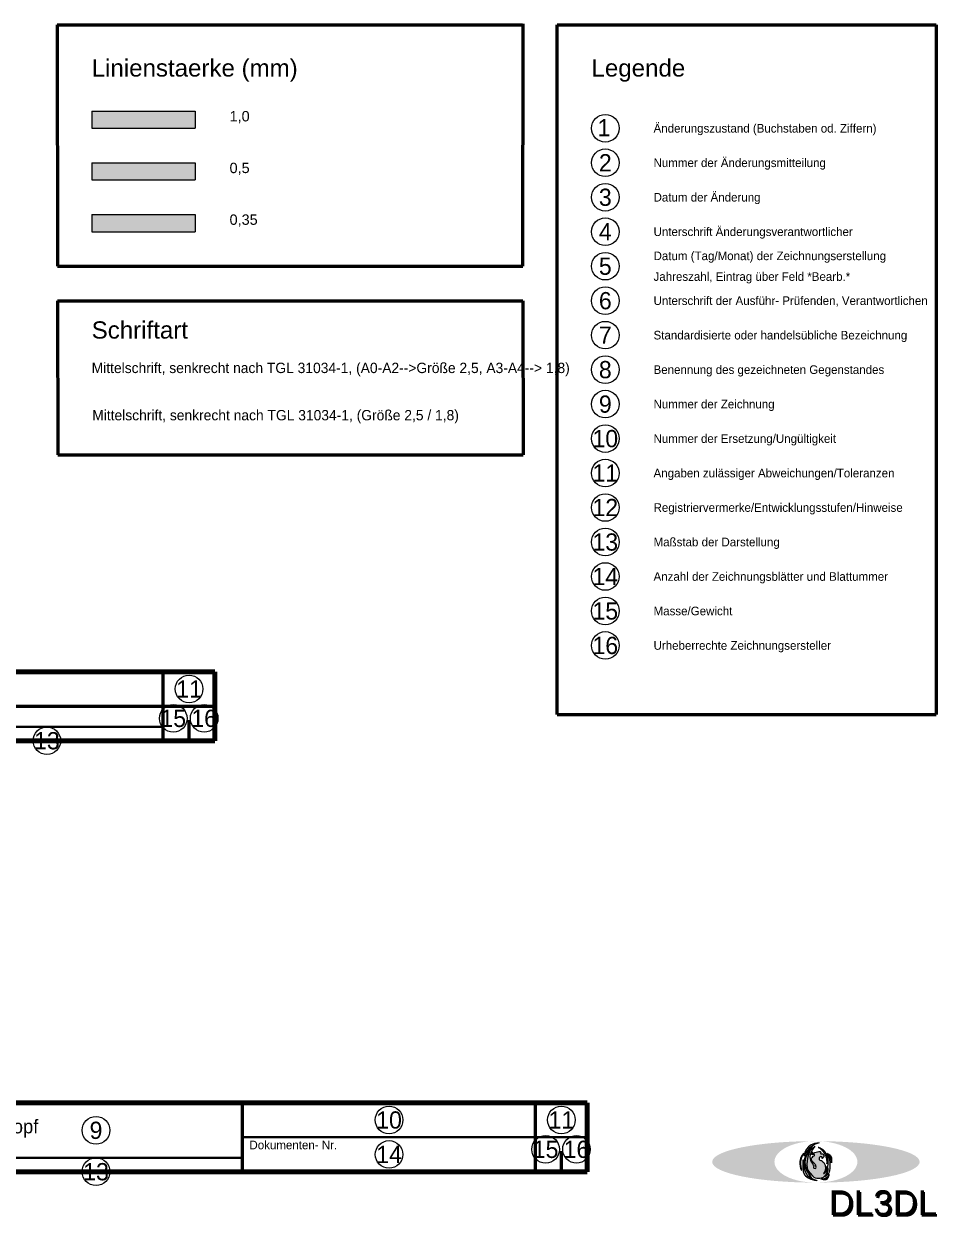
# Model space of a CAD drawing. Header units: millimetres. Extents: x -2 to 4162, y -72 to 4282.
# Drawn here: x 231.6 to 496.5, y -72.2 to 273.9 of the extents above; entities that cross this region are included whole.
import ezdxf
from ezdxf.enums import TextEntityAlignment as Align

# ---------------------------------------------------------------- set-up
doc = ezdxf.new("R2010")
doc.units = ezdxf.units.MM
for name, color, linetype, lineweight, true_color in [('_Logo_A_oval', 1, 'Continuous', 5, 0xff0000), ('_Logo_B_oval', 30, 'Continuous', 5, 0xff7f00), ('_Logo_C_oval', 16, 'Continuous', 5, 0x4c0000), ('_Logo_Phoenix', 96, 'Continuous', 5, 0x004c00), ('_Logo_Text1', 5, 'Continuous', 5, 0x0000ff), ('_Logo_Text2', 1, 'Continuous', 5, 0xff0000), ('Begrenzungslinie Felder', 5, 'Continuous', 50, 0x0000ff), ('Begrenzungslinie Schriftfeld', 30, 'Continuous', 100, 0xff7f00), ('Legende', 7, 'Continuous', 5, 0x000000), ('Nr_Kreis', 1, 'Continuous', 5, 0xff0000), ('Text_Ausgef', 3, 'Continuous', 5, 0x00ff00), ('Text_Vorgabe', 1, 'Continuous', 5, 0xff0000), ('Zeilenlinie', 134, 'Continuous', 35, 0x008080)]:
    doc.layers.add(name, color=color, linetype=linetype, lineweight=lineweight, true_color=true_color)
doc.styles.add('textstyle180', font='')
doc.styles.add('textstyle212', font='')
doc.styles.add('textstyle213', font='')
doc.styles.add('textstyle214', font='')
doc.styles.add('textstyle215', font='')
doc.styles.add('textstyle216', font='')
doc.styles.add('textstyle217', font='')
doc.styles.add('textstyle219', font='')
doc.styles.add('textstyle224', font='')
doc.styles.add('textstyle225', font='')
doc.styles.add('textstyle226', font='')
doc.styles.add('textstyle228', font='')
doc.styles.add('textstyle229', font='')
doc.styles.add('textstyle231', font='')
doc.styles.add('textstyle232', font='')
doc.styles.add('textstyle233', font='')
doc.styles.add('textstyle234', font='')
doc.styles.add('textstyle235', font='')
doc.styles.add('textstyle236', font='')
doc.styles.add('textstyle237', font='')
doc.styles.add('textstyle238', font='')
doc.styles.add('textstyle239', font='')
doc.styles.add('textstyle240', font='')
doc.styles.add('textstyle241', font='')
doc.styles.add('textstyle243', font='')
doc.styles.add('textstyle245', font='')
doc.styles.add('textstyle247', font='')
doc.styles.add('textstyle249', font='')
doc.styles.add('textstyle250', font='')
doc.styles.add('textstyle251', font='')
doc.styles.add('textstyle252', font='')
doc.styles.add('textstyle254', font='')
doc.styles.add('textstyle255', font='')
doc.styles.add('textstyle256', font='')
doc.styles.add('textstyle257', font='')
doc.styles.add('textstyle259', font='')
doc.styles.add('textstyle261', font='')
doc.styles.add('textstyle263', font='')
doc.styles.add('textstyle265', font='')
doc.styles.add('textstyle267', font='')
doc.styles.add('textstyle278', font='')
doc.styles.add('textstyle280', font='')
doc.styles.add('textstyle282', font='')
doc.styles.add('textstyle284', font='')
doc.styles.add('textstyle303', font='')
doc.styles.add('textstyle369', font='')
doc.styles.add('textstyle423', font='')
doc.styles.add('textstyle424', font='')
doc.styles.add('textstyle425', font='')
doc.styles.add('textstyle426', font='')
doc.styles.add('textstyle433', font='')
doc.styles.add('textstyle434', font='')
doc.styles.add('textstyle435', font='')
doc.styles.add('textstyle436', font='')
doc.styles.add('textstyle510', font='')
doc.styles.add('textstyle511', font='')
doc.styles.get('textstyle180').set_extended_font_data('TGL 31034-1')
doc.styles.get('textstyle212').set_extended_font_data('TGL 31034-1')
doc.styles.get('textstyle213').set_extended_font_data('TGL 31034-1')
doc.styles.get('textstyle214').set_extended_font_data('TGL 31034-1')
doc.styles.get('textstyle215').set_extended_font_data('TGL 31034-1')
doc.styles.get('textstyle216').set_extended_font_data('TGL 31034-1')
doc.styles.get('textstyle217').set_extended_font_data('TGL 31034-1')
doc.styles.get('textstyle219').set_extended_font_data('TGL 31034-1')
doc.styles.get('textstyle224').set_extended_font_data('TGL 31034-1')
doc.styles.get('textstyle225').set_extended_font_data('TGL 31034-1')
doc.styles.get('textstyle226').set_extended_font_data('TGL 31034-1')
doc.styles.get('textstyle228').set_extended_font_data('TGL 31034-1')
doc.styles.get('textstyle229').set_extended_font_data('TGL 31034-1')
doc.styles.get('textstyle231').set_extended_font_data('TGL 31034-1')
doc.styles.get('textstyle232').set_extended_font_data('TGL 31034-1')
doc.styles.get('textstyle233').set_extended_font_data('TGL 31034-1')
doc.styles.get('textstyle234').set_extended_font_data('TGL 31034-1')
doc.styles.get('textstyle235').set_extended_font_data('TGL 31034-1')
doc.styles.get('textstyle236').set_extended_font_data('TGL 31034-1')
doc.styles.get('textstyle237').set_extended_font_data('TGL 31034-1')
doc.styles.get('textstyle238').set_extended_font_data('TGL 31034-1')
doc.styles.get('textstyle239').set_extended_font_data('TGL 31034-1')
doc.styles.get('textstyle240').set_extended_font_data('TGL 31034-1')
doc.styles.get('textstyle241').set_extended_font_data('TGL 31034-1')
doc.styles.get('textstyle243').set_extended_font_data('TGL 31034-1')
doc.styles.get('textstyle245').set_extended_font_data('TGL 31034-1')
doc.styles.get('textstyle247').set_extended_font_data('TGL 31034-1')
doc.styles.get('textstyle249').set_extended_font_data('TGL 31034-1')
doc.styles.get('textstyle250').set_extended_font_data('TGL 31034-1')
doc.styles.get('textstyle251').set_extended_font_data('TGL 31034-1')
doc.styles.get('textstyle252').set_extended_font_data('TGL 31034-1')
doc.styles.get('textstyle254').set_extended_font_data('TGL 31034-1')
doc.styles.get('textstyle255').set_extended_font_data('TGL 31034-1')
doc.styles.get('textstyle256').set_extended_font_data('TGL 31034-1')
doc.styles.get('textstyle257').set_extended_font_data('TGL 31034-1')
doc.styles.get('textstyle259').set_extended_font_data('TGL 31034-1')
doc.styles.get('textstyle261').set_extended_font_data('TGL 31034-1')
doc.styles.get('textstyle263').set_extended_font_data('TGL 31034-1')
doc.styles.get('textstyle265').set_extended_font_data('TGL 31034-1')
doc.styles.get('textstyle267').set_extended_font_data('TGL 31034-1')
doc.styles.get('textstyle278').set_extended_font_data('TGL 31034-1')
doc.styles.get('textstyle280').set_extended_font_data('TGL 31034-1')
doc.styles.get('textstyle282').set_extended_font_data('TGL 31034-1')
doc.styles.get('textstyle284').set_extended_font_data('TGL 31034-1')
doc.styles.get('textstyle303').set_extended_font_data('TGL 31034-1')
doc.styles.get('textstyle369').set_extended_font_data('TGL 31034-1')
doc.styles.get('textstyle423').set_extended_font_data('Arial')
doc.styles.get('textstyle424').set_extended_font_data('Arial')
doc.styles.get('textstyle425').set_extended_font_data('Arial')
doc.styles.get('textstyle426').set_extended_font_data('Arial')
doc.styles.get('textstyle433').set_extended_font_data('TGL 31034-1')
doc.styles.get('textstyle434').set_extended_font_data('TGL 31034-1')
doc.styles.get('textstyle435').set_extended_font_data('Arial')
doc.styles.get('textstyle436').set_extended_font_data('Arial')
doc.styles.get('textstyle510').set_extended_font_data('Arial')
doc.styles.get('textstyle511').set_extended_font_data('Arial')

# ---------------------------------------------------------------- blocks, each defined once
blk = doc.blocks.new('block 1')
at = {"layer": '_Logo_A_oval'}
h = blk.add_hatch(color=256, dxfattribs=at)
edge = h.paths.add_edge_path()
edge.add_ellipse((-24.42, 16.3), major_axis=(7.52, 0), ratio=0.5, start_angle=0, end_angle=360)
edge = h.paths.add_edge_path()
edge.add_ellipse((-24.42, 16.3), major_axis=(11.29, 0), ratio=0.333333, start_angle=0, end_angle=360)
at = {"layer": '_Logo_B_oval'}
h = blk.add_hatch(color=256, dxfattribs=at)
edge = h.paths.add_edge_path()
edge.add_ellipse((-24.42, 16.3), major_axis=(11.29, 0), ratio=0.333333, start_angle=0, end_angle=360)
edge = h.paths.add_edge_path()
edge.add_ellipse((-24.42, 16.3), major_axis=(15.05, 0), ratio=0.25, start_angle=0, end_angle=360)
at = {"layer": '_Logo_C_oval'}
h = blk.add_hatch(color=256, dxfattribs=at)
edge = h.paths.add_edge_path()
edge.add_ellipse((-24.42, 16.3), major_axis=(15.05, 0), ratio=0.25, start_angle=0, end_angle=360)
edge = h.paths.add_edge_path()
edge.add_ellipse((-24.42, 16.3), major_axis=(18.81, 0), ratio=0.2, start_angle=0, end_angle=360)
at = {"layer": '_Logo_Phoenix'}
h = blk.add_hatch(color=256, dxfattribs=at)
edge = h.paths.add_edge_path()
edge.add_spline(control_points=[(-23.85, 19.74), (-25.84, 19.26), (-26.58, 17.35), (-26.58, 17.35)], knot_values=[0, 0, 0, 0, 1, 1, 1, 1], degree=3, periodic=0)
edge.add_spline(control_points=[(-26.58, 17.35), (-26.55, 17.49), (-26.28, 19.73), (-23.85, 19.74)], knot_values=[0, 0, 0, 0, 1, 1, 1, 1], degree=3, periodic=0)
h = blk.add_hatch(color=256, dxfattribs=at)
edge = h.paths.add_edge_path()
edge.add_spline(control_points=[(-26.6, 17.89), (-27.81, 16.75), (-27.23, 14.84), (-26.96, 14.71)], knot_values=[0, 0, 0, 0, 1, 1, 1, 1], degree=3, periodic=0)
edge.add_spline(control_points=[(-26.96, 14.71), (-27.04, 14.78), (-27.63, 16.69), (-26.6, 17.89)], knot_values=[0, 0, 0, 0, 1, 1, 1, 1], degree=3, periodic=0)
h = blk.add_hatch(color=256, dxfattribs=at)
edge = h.paths.add_edge_path()
edge.add_spline(control_points=[(-24.98, 15.82), (-24.67, 15.64), (-24.89, 15.28), (-24.89, 15.28), (-24.89, 15.28), (-24.81, 15.1), (-24.34, 15.1), (-24.41, 15.53), (-24.5, 15.82), (-24.89, 16.21), (-25.2, 16.47), (-25.32, 16.83), (-25.09, 17.19), (-24.71, 17.43), (-24.64, 17.53), (-24.7, 17.66), (-24.91, 17.65), (-25.1, 17.6), (-25.26, 17.69), (-25.22, 17.95), (-24.98, 18.08), (-24.97, 18.09), (-24.97, 18.08), (-25.04, 17.97), (-25.15, 17.88), (-25.06, 17.8), (-24.77, 17.88), (-24.43, 18.06), (-23.82, 18.19), (-23.6, 18.17), (-23.57, 18.11), (-23.54, 17.91), (-23.62, 17.75), (-23.32, 17.79), (-23.11, 17.69), (-22.94, 17.52), (-22.98, 17.23), (-23.18, 16.98), (-23.26, 16.92), (-23.26, 16.92), (-23.28, 17.06), (-23.33, 17.22), (-23.51, 17.26), (-23.76, 17.21), (-23.87, 16.98), (-23.85, 16.68), (-23.63, 16.59), (-23.19, 16.44), (-22.98, 16.16)], knot_values=[0, 0, 0, 0, 1, 2, 3, 4, 5, 6, 7, 8, 9, 10, 11, 12, 13, 14, 15, 16, 17, 18, 19, 20, 21, 22, 23, 24, 25, 26, 27, 28, 29, 30, 31, 32, 33, 34, 35, 36, 37, 38, 39, 40, 41, 42, 43, 44, 45, 46, 46, 46, 46], degree=3, periodic=0)
edge.add_spline(control_points=[(-22.98, 16.16), (-22.78, 15.82), (-22.64, 15.33), (-22.72, 14.85), (-22.89, 14.42), (-23.05, 14.16), (-23.05, 14.16), (-22.53, 14.47), (-22.39, 15), (-22.4, 15.41), (-22.44, 15.51), (-22.29, 15.25), (-22.27, 14.77), (-22.37, 14.46), (-22.79, 13.69), (-23.23, 13.41), (-23.72, 13.27), (-24.31, 13.27), (-24.68, 13.45), (-24.68, 13.45), (-24.68, 13.45)], knot_values=[0, 0, 0, 0, 1, 2, 3, 4, 5, 6, 7, 8, 9, 10, 11, 12, 13, 14, 15, 16, 17, 18, 18, 18, 18], degree=3, periodic=0)
edge.add_spline(control_points=[(-24.68, 13.45), (-24.68, 13.45), (-24.73, 13.42), (-27.63, 16.75), (-24.62, 19.15)], knot_values=[0, 0, 0, 0, 1, 2, 2, 2, 2], degree=3, periodic=0)
edge.add_spline(control_points=[(-24.62, 19.15), (-25.94, 17.44), (-24.98, 15.82), (-24.98, 15.82), (-24.98, 15.82), (-24.98, 15.82), (-24.98, 15.82)], knot_values=[0, 0, 0, 0, 1, 2, 3, 4, 4, 4, 4], degree=3, periodic=0)
h = blk.add_hatch(color=256, dxfattribs=at)
edge = h.paths.add_edge_path()
edge.add_spline(control_points=[(-25.07, 19.2), (-26.56, 16.31), (-25.17, 13.29), (-25.17, 13.28), (-25.17, 13.28), (-27.32, 16.35), (-25.07, 19.2), (-25.07, 19.2), (-25.07, 19.2)], knot_values=[0, 0, 0, 0, 1, 2, 3, 4, 5, 6, 6, 6, 6], degree=3, periodic=0)
h = blk.add_hatch(color=256, dxfattribs=at)
edge = h.paths.add_edge_path()
edge.add_spline(control_points=[(-22.53, 16.9), (-22.49, 16.66), (-22.46, 16.47), (-22.44, 16.16), (-22.43, 15.93), (-22.44, 15.93), (-22.44, 15.93), (-22.33, 16.25), (-22.33, 16.63), (-22.41, 17.29), (-22.62, 17.91), (-22.8, 18.21), (-23.31, 18.62), (-23.99, 18.93), (-23.99, 18.93), (-23.99, 18.93)], knot_values=[0, 0, 0, 0, 1, 2, 3, 4, 5, 6, 7, 8, 9, 10, 11, 12, 13, 13, 13, 13], degree=3, periodic=0)
edge.add_spline(control_points=[(-23.99, 18.93), (-23.58, 18.71), (-23.35, 18.48), (-23.11, 18.17), (-22.86, 17.85), (-22.63, 17.34), (-22.53, 16.9)], knot_values=[0, 0, 0, 0, 1, 2, 3, 4, 4, 4, 4], degree=3, periodic=0)
h = blk.add_hatch(color=256, dxfattribs=at)
edge = h.paths.add_edge_path()
edge.add_spline(control_points=[(-21.88, 15.29), (-21.9, 14.91), (-22.02, 14.4), (-22.18, 14.11), (-22.54, 13.78), (-22.74, 13.58), (-22.74, 13.58), (-22.6, 13.84), (-22.4, 14.16), (-22.28, 14.47), (-22.27, 14.77), (-22.41, 15.45)], knot_values=[0, 0, 0, 0, 1, 2, 3, 4, 5, 6, 7, 8, 9, 9, 9, 9], degree=3, periodic=0)
edge.add_spline(control_points=[(-22.41, 15.45), (-22.22, 15.55), (-22.18, 15.76), (-22.16, 16.39), (-22.2, 16.96), (-22.21, 17.27), (-22.41, 17.88), (-22.52, 17.96), (-22.18, 17.52), (-22.07, 17.22), (-21.96, 16.8), (-21.9, 16.39), (-21.87, 15.82), (-21.88, 15.29)], knot_values=[0, 0, 0, 0, 1, 2, 3, 4, 5, 6, 7, 8, 9, 10, 11, 11, 11, 11], degree=3, periodic=0)
h = blk.add_hatch(color=256, dxfattribs=at)
edge = h.paths.add_edge_path()
edge.add_spline(control_points=[(-21.62, 16.15), (-21.62, 16.55), (-21.68, 16.81), (-21.74, 17.11), (-21.86, 17.35), (-22.13, 17.73), (-22.13, 17.73), (-22.13, 17.73)], knot_values=[0, 0, 0, 0, 1, 2, 3, 4, 5, 5, 5, 5], degree=3, periodic=0)
edge.add_spline(control_points=[(-22.13, 17.73), (-21.5, 17.42), (-21.62, 16.15), (-21.62, 16.15), (-21.62, 16.15)], knot_values=[0, 0, 0, 0, 1, 2, 2, 2, 2], degree=3, periodic=0)
h = blk.add_hatch(color=256, dxfattribs=at)
edge = h.paths.add_edge_path()
edge.add_spline(control_points=[(-26.74, 16.69), (-26.67, 13.86), (-24.21, 12.88), (-24.21, 12.88), (-24.21, 12.88), (-26.98, 13.57), (-26.72, 16.66), (-26.72, 16.66), (-26.74, 16.69)], knot_values=[0, 0, 0, 0, 1, 2, 3, 4, 5, 6, 6, 6, 6], degree=3, periodic=0)
h = blk.add_hatch(color=256, dxfattribs=at)
edge = h.paths.add_edge_path()
edge.add_spline(control_points=[(-23.42, 13.15), (-23.15, 13.04), (-22.71, 13.03), (-22.46, 13.1), (-22.24, 13.34), (-22.1, 13.68), (-22.08, 13.94), (-22.06, 14.05), (-22.06, 14.05), (-22.06, 14.05), (-22.15, 13.82), (-22.22, 13.75), (-22.4, 13.53), (-22.59, 13.39), (-22.77, 13.32), (-23.05, 13.23), (-23.33, 13.21), (-23.42, 13.21), (-23.52, 13.21), (-23.52, 13.21), (-23.52, 13.21), (-23.46, 13.17), (-23.42, 13.15), (-23.42, 13.15), (-23.42, 13.15)], knot_values=[0, 0, 0, 0, 1, 2, 3, 4, 5, 6, 7, 8, 9, 10, 11, 12, 13, 14, 15, 16, 17, 18, 19, 20, 21, 22, 22, 22, 22], degree=3, periodic=0)
for points in [[(-23.85, 19.74), (-26.28, 19.73), (-26.55, 17.49), (-26.58, 17.35)], [(-23.85, 19.74), (-25.84, 19.26), (-26.58, 17.35), (-26.58, 17.35)], [(-26.6, 17.89), (-27.81, 16.75), (-27.23, 14.84), (-26.96, 14.71)], [(-24.62, 19.15), (-27.63, 16.75), (-24.73, 13.42), (-24.68, 13.45), (-24.68, 13.45)], [(-26.6, 17.89), (-27.63, 16.69), (-27.04, 14.78), (-26.96, 14.71)], [(-25.07, 19.2), (-26.56, 16.31), (-25.17, 13.29), (-25.17, 13.28), (-25.17, 13.28), (-27.32, 16.35), (-25.07, 19.2), (-25.07, 19.2), (-25.07, 19.2)], [(-24.62, 19.15), (-25.94, 17.44), (-24.98, 15.82), (-24.98, 15.82), (-24.98, 15.82), (-24.98, 15.82), (-24.98, 15.82)], [(-24.98, 15.82), (-24.67, 15.64), (-24.89, 15.28), (-24.89, 15.28), (-24.89, 15.28), (-24.81, 15.1), (-24.34, 15.1), (-24.41, 15.53), (-24.5, 15.82), (-24.89, 16.21), (-25.2, 16.47), (-25.32, 16.83), (-25.09, 17.19), (-24.71, 17.43), (-24.64, 17.53), (-24.7, 17.66), (-24.91, 17.65), (-25.1, 17.6), (-25.26, 17.69), (-25.22, 17.95), (-24.98, 18.08), (-24.97, 18.09), (-24.97, 18.08), (-25.04, 17.97), (-25.15, 17.88), (-25.06, 17.8), (-24.77, 17.88), (-24.43, 18.06), (-23.82, 18.19), (-23.6, 18.17), (-23.57, 18.11), (-23.54, 17.91), (-23.62, 17.75), (-23.32, 17.79), (-23.11, 17.69), (-22.94, 17.52), (-22.98, 17.23), (-23.18, 16.98), (-23.26, 16.92), (-23.26, 16.92), (-23.28, 17.06), (-23.33, 17.22), (-23.51, 17.26), (-23.76, 17.21), (-23.87, 16.98), (-23.85, 16.68), (-23.63, 16.59), (-23.19, 16.44), (-22.98, 16.16)], [(-23.99, 18.93), (-23.58, 18.71), (-23.35, 18.48), (-23.11, 18.17), (-22.86, 17.85), (-22.63, 17.34), (-22.53, 16.9)], [(-22.53, 16.9), (-22.49, 16.66), (-22.46, 16.47), (-22.44, 16.16), (-22.43, 15.93), (-22.44, 15.93), (-22.44, 15.93), (-22.33, 16.25), (-22.33, 16.63), (-22.41, 17.29), (-22.62, 17.91), (-22.8, 18.21), (-23.31, 18.62), (-23.99, 18.93), (-23.99, 18.93), (-23.99, 18.93)], [(-22.41, 15.45), (-22.22, 15.55), (-22.18, 15.76), (-22.16, 16.39), (-22.2, 16.96), (-22.21, 17.27), (-22.41, 17.88), (-22.52, 17.96), (-22.18, 17.52), (-22.07, 17.22), (-21.96, 16.8), (-21.9, 16.39), (-21.87, 15.82), (-21.88, 15.29)], [(-22.13, 17.73), (-21.5, 17.42), (-21.62, 16.15), (-21.62, 16.15), (-21.62, 16.15)], [(-21.62, 16.15), (-21.62, 16.55), (-21.68, 16.81), (-21.74, 17.11), (-21.86, 17.35), (-22.13, 17.73), (-22.13, 17.73), (-22.13, 17.73)], [(-26.74, 16.69), (-26.67, 13.86), (-24.21, 12.88), (-24.21, 12.88), (-24.21, 12.88), (-26.98, 13.57), (-26.72, 16.66), (-26.72, 16.66), (-26.74, 16.69)], [(-22.98, 16.16), (-22.78, 15.82), (-22.64, 15.33), (-22.72, 14.85), (-22.89, 14.42), (-23.05, 14.16), (-23.05, 14.16), (-22.53, 14.47), (-22.39, 15), (-22.4, 15.41), (-22.44, 15.51), (-22.29, 15.25), (-22.27, 14.77), (-22.37, 14.46), (-22.79, 13.69), (-23.23, 13.41), (-23.72, 13.27), (-24.31, 13.27), (-24.68, 13.45), (-24.68, 13.45), (-24.68, 13.45)], [(-21.88, 15.29), (-21.9, 14.91), (-22.02, 14.4), (-22.18, 14.11), (-22.54, 13.78), (-22.74, 13.58), (-22.74, 13.58), (-22.6, 13.84), (-22.4, 14.16), (-22.28, 14.47), (-22.27, 14.77), (-22.41, 15.45)], [(-23.42, 13.15), (-23.15, 13.04), (-22.71, 13.03), (-22.46, 13.1), (-22.24, 13.34), (-22.1, 13.68), (-22.08, 13.94), (-22.06, 14.05), (-22.06, 14.05), (-22.06, 14.05), (-22.15, 13.82), (-22.22, 13.75), (-22.4, 13.53), (-22.59, 13.39), (-22.77, 13.32), (-23.05, 13.23), (-23.33, 13.21), (-23.42, 13.21), (-23.52, 13.21), (-23.52, 13.21), (-23.52, 13.21), (-23.46, 13.17), (-23.42, 13.15), (-23.42, 13.15), (-23.42, 13.15)]]:
    blk.add_open_spline(points, degree=3, dxfattribs=at)
at = {"layer": '_Logo_Text1', "style": 'textstyle511'}
blk.add_text('DL3DL', height=4.514, dxfattribs=at).set_placement((-12.05, 8.6), align=Align.MIDDLE_CENTER)
at = {"layer": '_Logo_Text2', "style": 'textstyle510'}
blk.add_text('DL3DL', height=4.514, dxfattribs=at).set_placement((-12.26, 8.9), align=Align.MIDDLE_CENTER)

msp = doc.modelspace()

# ---------------------------------------------------------------- hatches: boundary and pattern name
at = {"layer": 'Begrenzungslinie Felder'}
msp.add_hatch(color=256, dxfattribs=at).paths.add_polyline_path([(251.24, 233.63), (281.24, 233.63), (281.24, 228.63), (251.24, 228.63)])
at = {"layer": 'Begrenzungslinie Schriftfeld'}
msp.add_hatch(color=256, dxfattribs=at).paths.add_polyline_path([(251.24, 248.63), (281.24, 248.63), (281.24, 243.63), (251.24, 243.63)])
at = {"layer": 'Zeilenlinie'}
msp.add_hatch(color=256, dxfattribs=at).paths.add_polyline_path([(251.24, 213.63), (281.24, 213.63), (281.24, 218.63), (251.24, 218.63)])

# ---------------------------------------------------------------- linework, layer by layer
at = {"layer": 'Begrenzungslinie Felder'}
for p, q in [((241.24, 273.63), (241.33, 203.63)), ((241.24, 273.63), (376.24, 273.63)), ((376.33, 203.63), (376.41, 273.92)), ((386.23, 273.63), (496.23, 273.63)), ((386.23, 73.63), (386.23, 273.63)), ((496.23, 273.63), (496.23, 73.63)), ((241.33, 203.63), (376.33, 203.63)), ((241.35, 193.63), (376.35, 193.63)), ((241.35, 193.63), (241.41, 148.92)), ((376.35, 193.63), (376.41, 148.92)), ((241.41, 148.92), (376.41, 148.92)), ((272, 76), (272, 86)), ((137, 76), (287, 76)), ((272, 70), (272, 76)), ((386.23, 73.63), (496.23, 73.63)), ((272, 66), (272, 70)), ((279.5, 66), (279.5, 72)), ((295, -59), (295, -39)), ((380, -59), (380, -39)), ((387.5, -59), (387.5, -53))]:
    msp.add_line(p, q, dxfattribs=at)
at = {"layer": 'Begrenzungslinie Schriftfeld'}
for p, q in [((287, 86), (87, 86)), ((287, 76), (287, 86)), ((287, 66), (287, 76)), ((272, 66), (204.5, 66)), ((272, 66), (279.5, 66)), ((279.5, 66), (287, 66)), ((295, -39), (210, -39)), ((380, -39), (295, -39)), ((395, -39), (380, -39)), ((395, -39), (395, -49)), ((395, -49), (395, -59)), ((295, -59), (210, -59)), ((380, -59), (295, -59)), ((387.5, -59), (380, -59)), ((395, -59), (387.5, -59))]:
    msp.add_line(p, q, dxfattribs=at)
at = {"layer": 'Legende'}
for p, q in [((251.24, 248.63), (281.24, 248.63)), ((251.24, 248.63), (251.24, 243.63)), ((281.24, 248.63), (281.24, 243.63)), ((251.24, 243.63), (281.24, 243.63)), ((251.24, 233.63), (281.24, 233.63)), ((251.24, 233.63), (251.24, 228.63)), ((281.24, 233.63), (281.24, 228.63)), ((251.24, 228.63), (281.24, 228.63)), ((251.24, 218.63), (281.24, 218.63)), ((251.24, 218.63), (251.24, 213.63)), ((281.24, 218.63), (281.24, 213.63)), ((251.24, 213.63), (281.24, 213.63))]:
    msp.add_line(p, q, dxfattribs=at)
at = {"layer": 'Nr_Kreis'}
for centre in [(400.23, 243.63), (400.23, 233.63), (400.23, 223.63), (400.23, 213.63), (400.23, 203.63), (400.23, 193.63), (400.23, 183.63), (400.23, 173.63), (400.23, 163.63), (400.23, 153.63), (400.23, 143.63), (400.23, 133.63), (400.23, 123.63), (400.23, 113.63), (400.23, 103.63), (400.23, 93.63), (279.5, 81), (274.91, 72.48), (283.87, 72.49), (238.25, 66), (337.5, -44), (387.5, -44), (252.5, -47), (337.5, -54), (382.91, -52.52), (391.87, -52.51), (252.5, -59)]:
    msp.add_circle(centre, 4, dxfattribs=at)
at = {"layer": 'Zeilenlinie'}
for p, q in [((137, 70), (272, 70)), ((295, -49), (395, -49)), ((129, -55), (295, -55))]:
    msp.add_line(p, q, dxfattribs=at)

# ---------------------------------------------------------------- block references
at = {"layer": 'Begrenzungslinie Felder', "xscale": 1.6, "yscale": 1.6}
msp.add_blockref('block 1', (500.4, -82.23), dxfattribs=at)

# ---------------------------------------------------------------- texts
at = {"layer": 'Legende'}
for s, height, style, p in [('Linienstaerke (mm)', 5, 'textstyle426', (251.24, 263.63)), ('Legende', 5, 'textstyle424', (396.23, 263.63)), ('1,0', 3, 'textstyle423', (291.24, 248.63)), ('0,5', 3, 'textstyle436', (291.24, 233.63)), ('0,35', 3, 'textstyle435', (291.24, 218.63)), ('Schriftart', 5, 'textstyle425', (251.24, 187.63))]:
    msp.add_text(s, height=height, dxfattribs=dict(at, style=style)).set_placement(p, align=Align.TOP_LEFT)
for s, style, p in [('Änderungszustand (Buchstaben od. Ziffern)', 'textstyle247', (414.23, 243.63)), ('Nummer der Änderungsmitteilung', 'textstyle245', (414.23, 233.63)), ('Datum der Änderung', 'textstyle243', (414.23, 223.63)), ('Unterschrift Änderungsverantwortlicher', 'textstyle241', (414.23, 213.63)), ('Datum (Tag/Monat) der Zeichnungserstellung', 'textstyle267', (414.23, 206.63)), ('Jahreszahl, Eintrag über Feld *Bearb.*', 'textstyle278', (414.23, 200.63)), ('Unterschrift der Ausführ- Prüfenden, Verantwortlichen', 'textstyle265', (414.23, 193.63)), ('Standardisierte oder handelsübliche Bezeichnung', 'textstyle263', (414.23, 183.63)), ('Benennung des gezeichneten Gegenstandes', 'textstyle261', (414.23, 173.63)), ('Nummer der Zeichnung', 'textstyle259', (414.23, 163.63)), ('Nummer der Ersetzung/Ungültigkeit', 'textstyle257', (414.23, 153.63)), ('Angaben zulässiger Abweichungen/Toleranzen', 'textstyle256', (414.23, 143.63)), ('Registriervermerke/Entwicklungsstufen/Hinweise', 'textstyle255', (414.23, 133.63)), ('Maßstab der Darstellung', 'textstyle254', (414.23, 123.63)), ('Anzahl der Zeichnungsblätter und Blattummer', 'textstyle284', (414.23, 113.63)), ('Masse/Gewicht', 'textstyle282', (414.23, 103.63)), ('Urheberrechte Zeichnungsersteller', 'textstyle280', (414.23, 93.63))]:
    msp.add_text(s, height=2.5, dxfattribs=dict(at, style=style)).set_placement(p, align=Align.MIDDLE_LEFT)
at = {"layer": 'Nr_Kreis'}
for s, style, p in [('1', 'textstyle303', (399.86, 243.8)), ('2', 'textstyle224', (400.23, 233.63)), ('3', 'textstyle240', (400.23, 223.63)), ('4', 'textstyle239', (400.23, 213.63)), ('5', 'textstyle238', (400.23, 203.63)), ('6', 'textstyle237', (400.23, 193.63)), ('7', 'textstyle236', (400.23, 183.63)), ('8', 'textstyle235', (400.23, 173.63)), ('9', 'textstyle234', (400.23, 163.63)), ('10', 'textstyle233', (400.23, 153.63)), ('11', 'textstyle232', (400.23, 143.63)), ('12', 'textstyle231', (400.23, 133.63)), ('13', 'textstyle252', (400.23, 123.63)), ('14', 'textstyle251', (400.23, 113.63)), ('15', 'textstyle250', (400.23, 103.63)), ('16', 'textstyle249', (400.23, 93.63)), ('11', 'textstyle217', (279.5, 81)), ('15', 'textstyle229', (274.91, 72.48)), ('16', 'textstyle226', (283.87, 72.49)), ('13', 'textstyle219', (238.25, 66)), ('10', 'textstyle214', (337.5, -44)), ('11', 'textstyle216', (387.5, -44)), ('9', 'textstyle212', (252.5, -47)), ('14', 'textstyle215', (337.5, -54)), ('15', 'textstyle228', (382.91, -52.52)), ('16', 'textstyle225', (391.87, -52.51)), ('13', 'textstyle213', (252.5, -59))]:
    msp.add_text(s, height=5, dxfattribs=dict(at, style=style)).set_placement(p, align=Align.MIDDLE_CENTER)
at = {"layer": 'Text_Ausgef', "style": 'textstyle433'}
msp.add_text('Mittelschrift, senkrecht nach TGL 31034-1, (Größe 2,5 / 1,8)', height=3, dxfattribs=at).set_placement((251.41, 158.92))
at = {"layer": 'Text_Ausgef', "style": 'textstyle180'}
msp.add_text('Plankopf', height=4, dxfattribs=at).set_placement((214.96, -43.88), align=Align.TOP_LEFT)
at = {"layer": 'Text_Vorgabe', "style": 'textstyle434'}
msp.add_text('Mittelschrift, senkrecht nach TGL 31034-1, (A0-A2-->Größe 2,5, A3-A4--> 1,8)', height=3, dxfattribs=at).set_placement((251.24, 172.63))
at = {"layer": 'Text_Vorgabe', "style": 'textstyle369'}
msp.add_text('Dokumenten- Nr.', height=2.5, dxfattribs=at).set_placement((297, -50), align=Align.TOP_LEFT)

doc.saveas('drawing.dxf')
